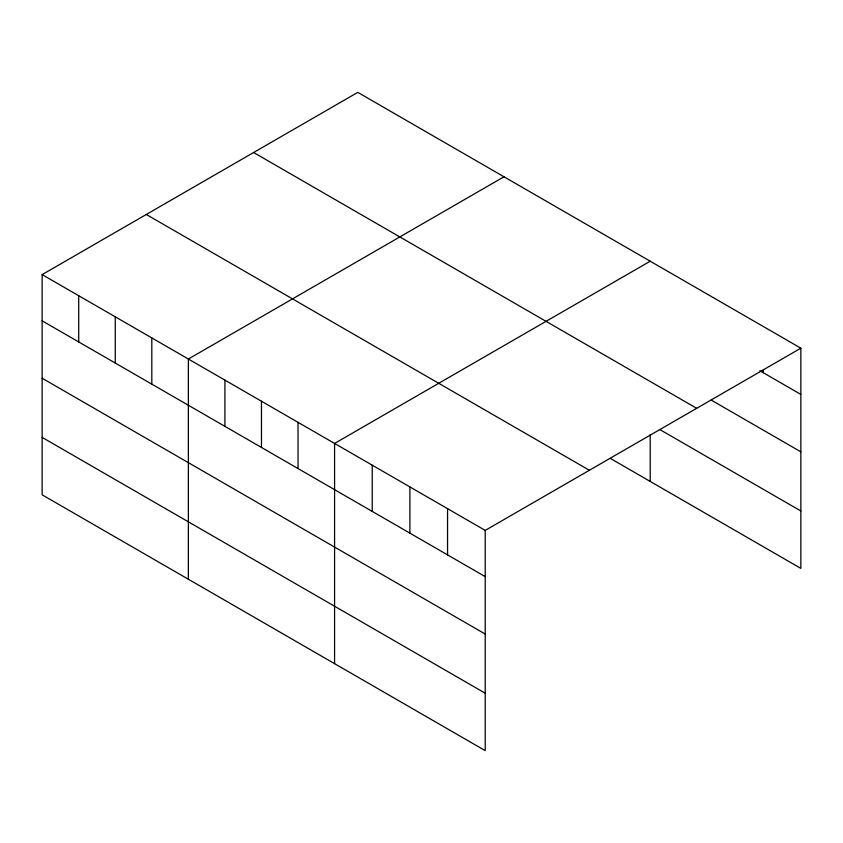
<?xml version="1.0" encoding="UTF-8"?>
<svg xmlns="http://www.w3.org/2000/svg" width="843" height="843" viewBox="0 0 843 843"><rect width="100%" height="100%" fill="white"/><g stroke="black" fill="none" stroke-linecap="round" stroke-linejoin="round"><path stroke-width="1.26" d="M42.15 274.607L485.22 530.405L485.22 750.628L42.15 494.82L42.15 274.607L357.78 92.372L800.85 348.18L800.85 568.393L610.332 458.402M503.988 176.788L188.368 359.023L188.368 579.236M650.206 261.204L334.576 443.439L334.576 663.652M485.22 530.405L800.85 348.18M759.87 370.751L800.85 394.408M711.123 400.025L800.85 451.827M253.617 152.509L696.697 408.318M660.174 429.761L800.85 510.984M146.303 214.47L589.383 470.278M42.15 320.835L485.22 576.633M42.15 378.244L485.22 634.052M42.15 437.401L485.22 693.209M763.189 370.098L763.189 372.669M650.206 434.451L650.206 481.427M447.559 508.666L447.559 554.894M409.898 486.917L409.898 533.155M372.237 465.178L372.237 511.406M298.022 422.332L298.022 468.56M261.467 401.226L261.467 447.454M224.912 380.119L224.912 426.358M151.814 337.917L151.814 384.145M115.259 316.81L115.259 363.038M78.705 295.703L78.705 341.942"/></g></svg>
